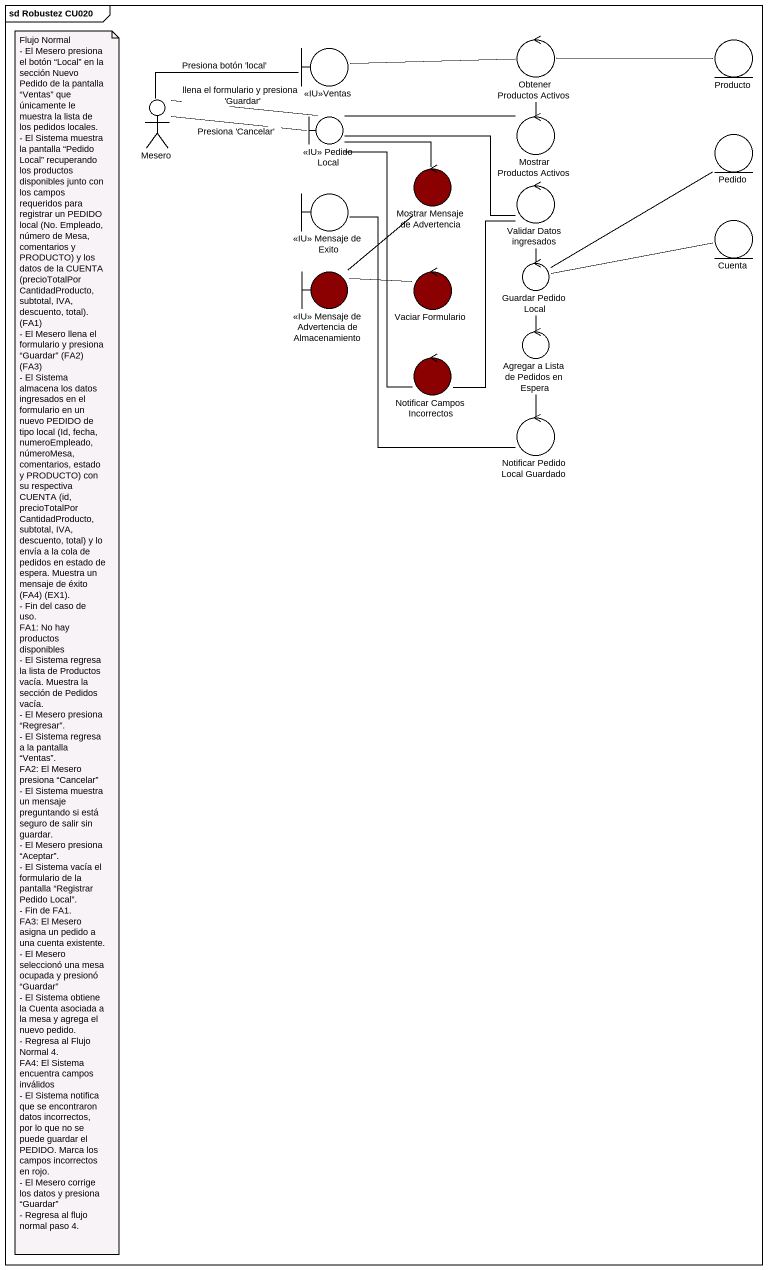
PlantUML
@startuml
mainframe sd Robustez CU020
control "Obtener Productos Activos" as Obtener_Productos_Activos
entity Producto
boundary "<<IU>>Ventas" as IU_Ventas
actor Mesero
boundary "<<IU>> Pedido Local" as IU_Pedido_Local
control "Mostrar Productos Activos" as Mostrar_Productos_Activos
entity Pedido
boundary "<<IU>> Mensaje de Exito" as IU_Mensaje_de_Exito
control "Mostrar Mensaje de Advertencia" as Mostrar_Mensaje_de #8B0000
control "Validar Datos ingresados" as Validar_Datos_ingresados
entity Cuenta
boundary "<<IU>> Mensaje de Advertencia de Almacenamiento" as IU_Mensaje_de_Advertencia #8B0000
control "Vaciar Formulario" as Vaciar_Formulario #8B0000
control "Guardar Pedido Local" as Guardar_Pedido_Local
control "Agregar a Lista de Pedidos en Espera" as Agregar_a_Lista_de_Pedidos
control "Notificar Campos Incorrectos" as Notificar_Campos_Incorrectos #8B0000
control "Notificar Pedido Local Guardado" as Notificar_Pedido_Local
Obtener_Productos_Activos -right- Producto
Obtener_Productos_Activos -- Mostrar_Productos_Activos
IU_Ventas -right- Obtener_Productos_Activos
Mesero -right- IU_Ventas : Presiona botón 'local'
Mesero -right- IU_Pedido_Local : llena el formulario y presiona 'Guardar'
Mesero -right- IU_Pedido_Local : Presiona 'Cancelar'
IU_Pedido_Local -right- Mostrar_Mensaje_de
IU_Pedido_Local -right- Validar_Datos_ingresados
Mostrar_Productos_Activos -left- IU_Pedido_Local
IU_Mensaje_de_Exito -- Notificar_Pedido_Local
Mostrar_Mensaje_de -- IU_Mensaje_de_Advertencia
Validar_Datos_ingresados -- Guardar_Pedido_Local
Validar_Datos_ingresados -- Notificar_Campos_Incorrectos
Vaciar_Formulario -left- IU_Mensaje_de_Advertencia
Guardar_Pedido_Local -up- Pedido
Guardar_Pedido_Local -right- Cuenta
Guardar_Pedido_Local -- Agregar_a_Lista_de_Pedidos
Agregar_a_Lista_de_Pedidos -- Notificar_Pedido_Local
Notificar_Campos_Incorrectos -up- IU_Pedido_Local
note as N1
  Flujo Normal
  - El Mesero presiona el botón “Local” en la sección Nuevo Pedido de la pantalla “Ventas” que únicamente le muestra la lista de los pedidos locales.
  - El Sistema muestra la pantalla “Pedido Local” recuperando los productos disponibles junto con los campos requeridos para registrar un PEDIDO local (No. Empleado, número de Mesa, comentarios y PRODUCTO) y los datos de la CUENTA (precioTotalPorCantidadProducto, subtotal, IVA, descuento, total). (FA1)
  - El Mesero llena el formulario y presiona “Guardar” (FA2) (FA3)
  - El Sistema almacena los datos ingresados en el formulario en un nuevo PEDIDO de tipo local (Id, fecha, numeroEmpleado, númeroMesa, comentarios, estado y PRODUCTO) con su respectiva CUENTA (id, precioTotalPorCantidadProducto, subtotal, IVA, descuento, total) y lo envía a la cola de pedidos en estado de espera. Muestra un mensaje de éxito (FA4) (EX1).
  - Fin del caso de uso.
  FA1: No hay productos disponibles
  - El Sistema regresa la lista de Productos vacía. Muestra la sección de Pedidos vacía.
  - El Mesero presiona “Regresar”.
  - El Sistema regresa a la pantalla “Ventas”.
  FA2: El Mesero presiona “Cancelar”
  - El Sistema muestra un mensaje preguntando si está seguro de salir sin guardar.
  - El Mesero presiona “Aceptar”.
  - El Sistema vacía el formulario de la pantalla “Registrar Pedido Local”.
  - Fin de FA1.
  FA3: El Mesero asigna un pedido a una cuenta existente.
  - El Mesero seleccionó una mesa ocupada y presionó “Guardar”
  - El Sistema obtiene la Cuenta asociada a la mesa y agrega el nuevo pedido.
  - Regresa al Flujo Normal 4.
  FA4: El Sistema encuentra campos inválidos
  - El Sistema notifica que se encontraron datos incorrectos, por lo que no se puede guardar el PEDIDO. Marca los campos incorrectos en rojo.
  - El Mesero corrige los datos y presiona “Guardar”
  - Regresa al flujo normal paso 4.
end note
@enduml
